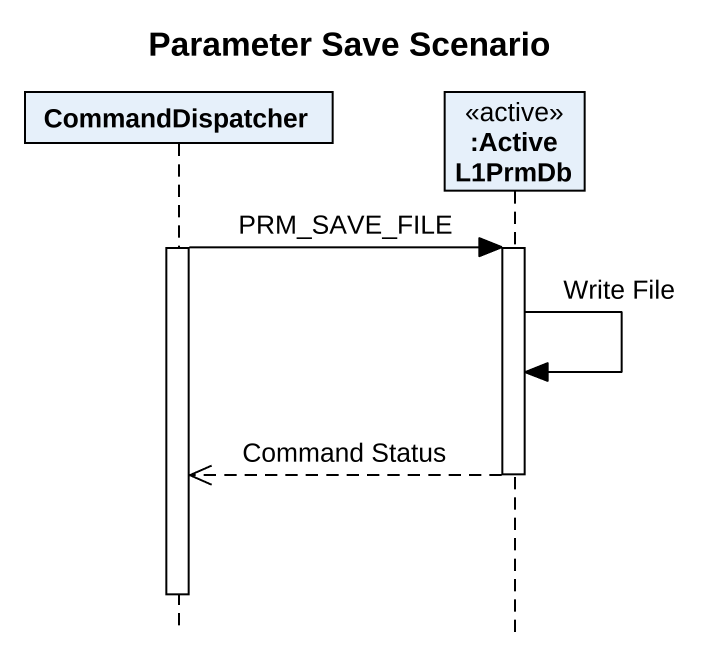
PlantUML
@startuml
title Parameter Save Scenario
hide footbox
participant CommandDispatcher
participant ":ActiveL1PrmDb" as ActiveL1PrmDb <<active>>

activate CommandDispatcher
CommandDispatcher -> ActiveL1PrmDb : PRM_SAVE_FILE
activate ActiveL1PrmDb
ActiveL1PrmDb -> ActiveL1PrmDb : Write File
ActiveL1PrmDb -->> CommandDispatcher : Command Status
deactivate ActiveL1PrmDb
deactivate CommandDispatcher
@enduml
